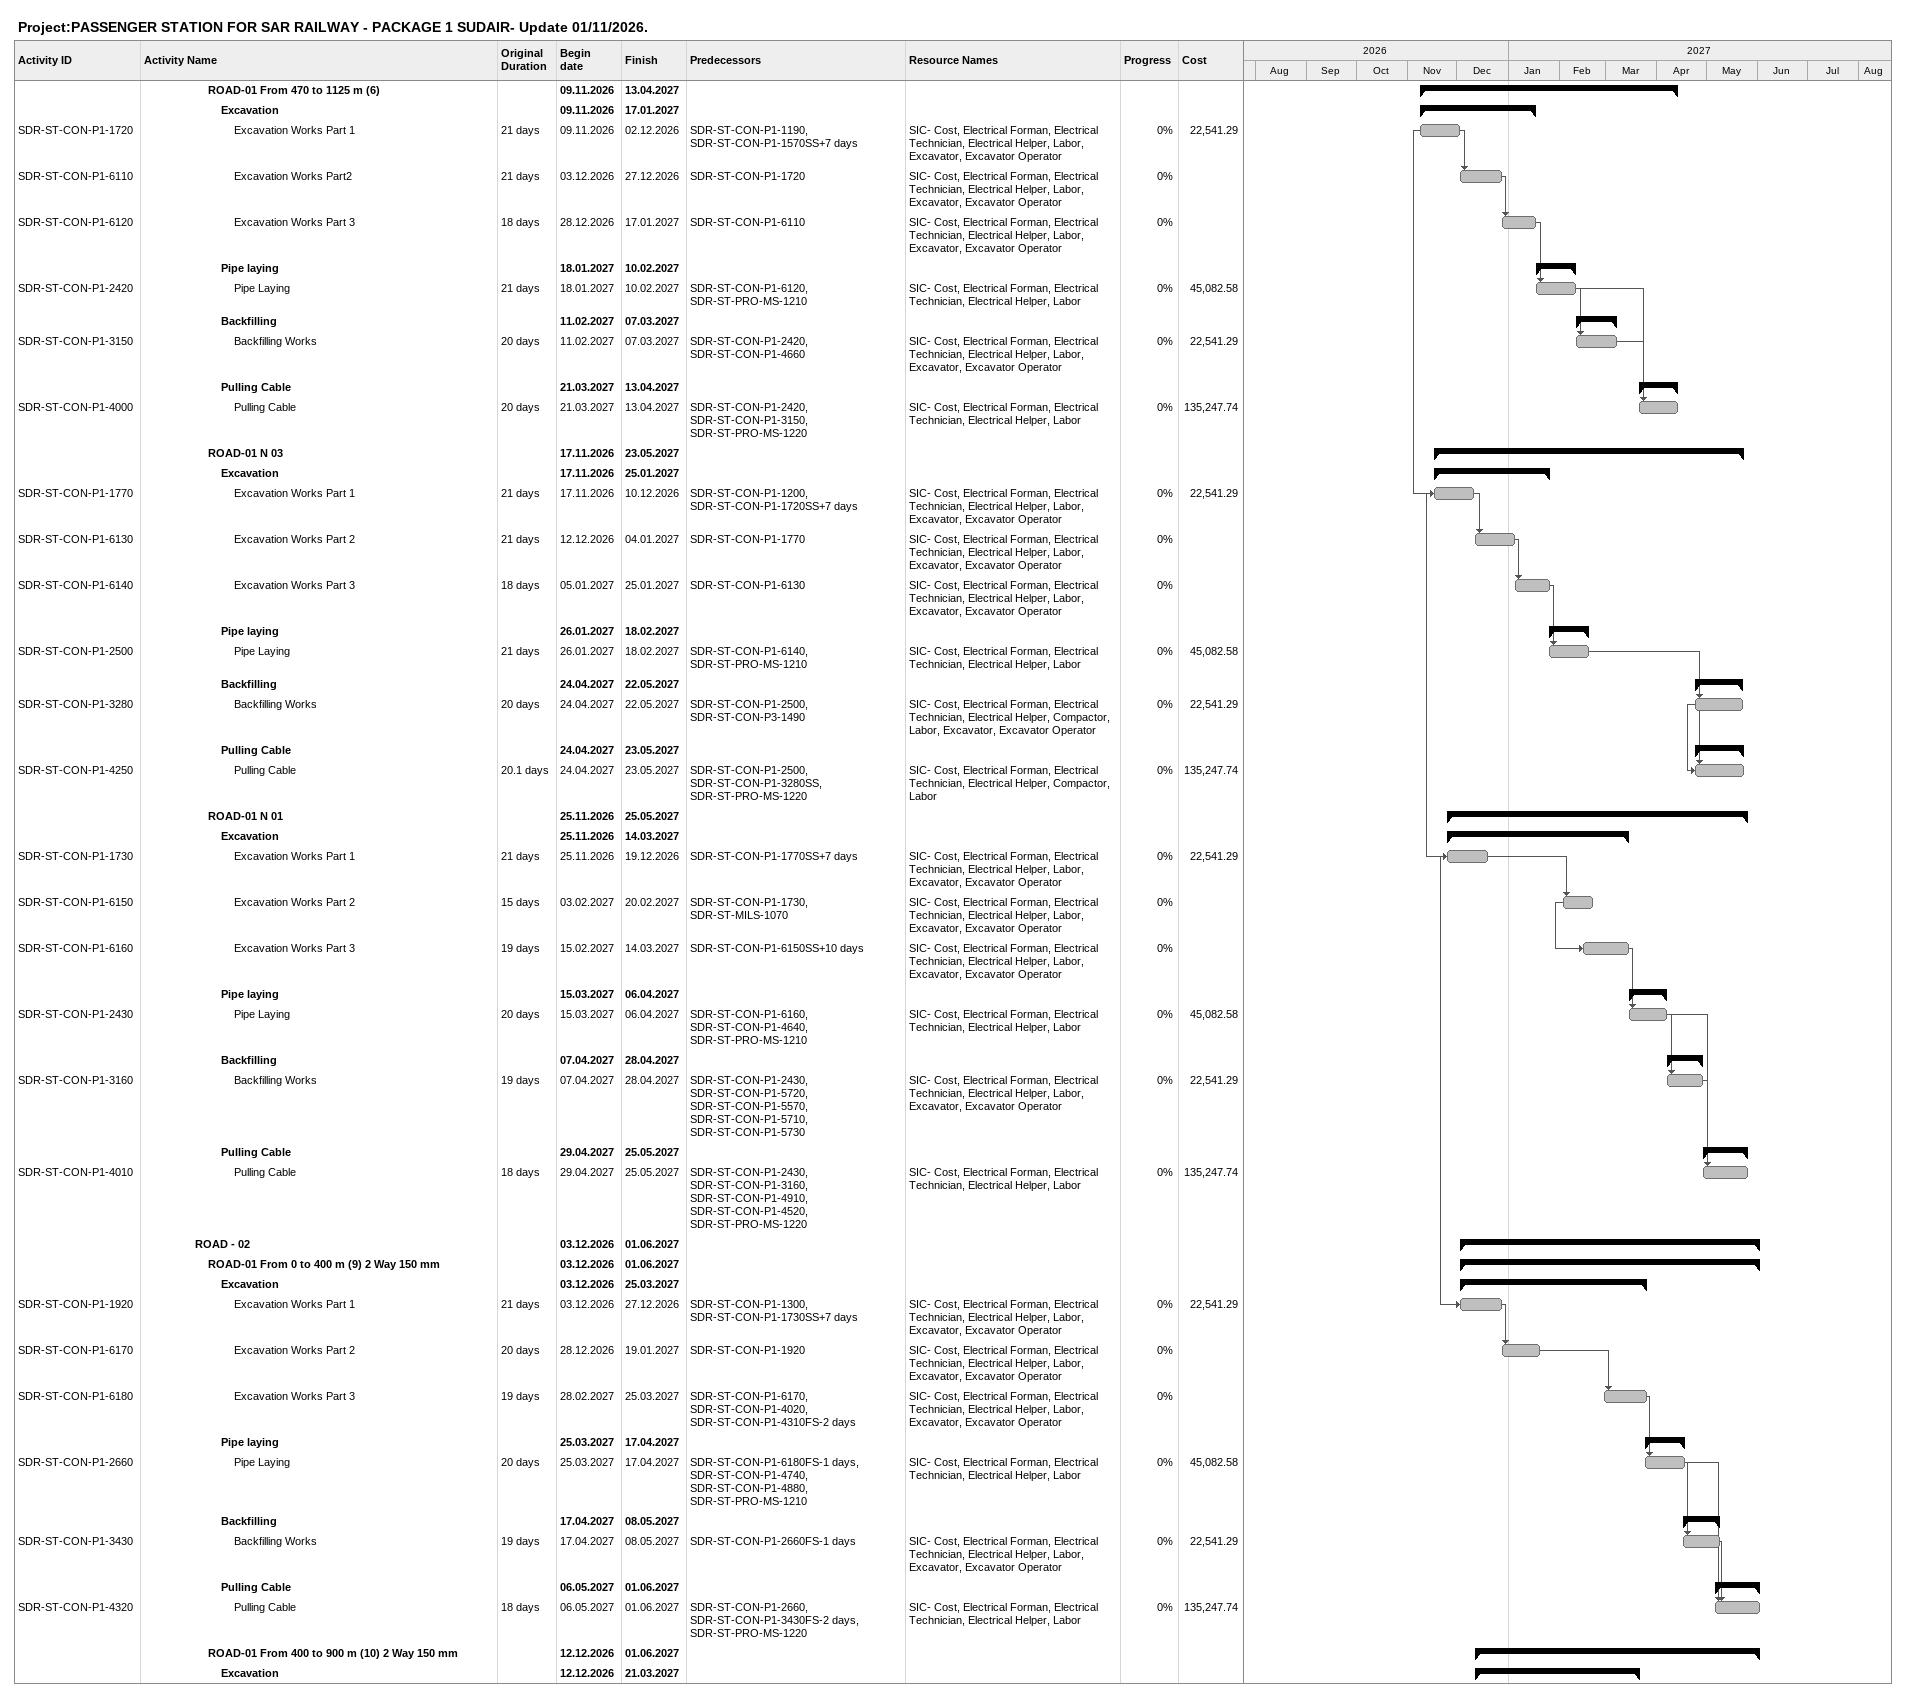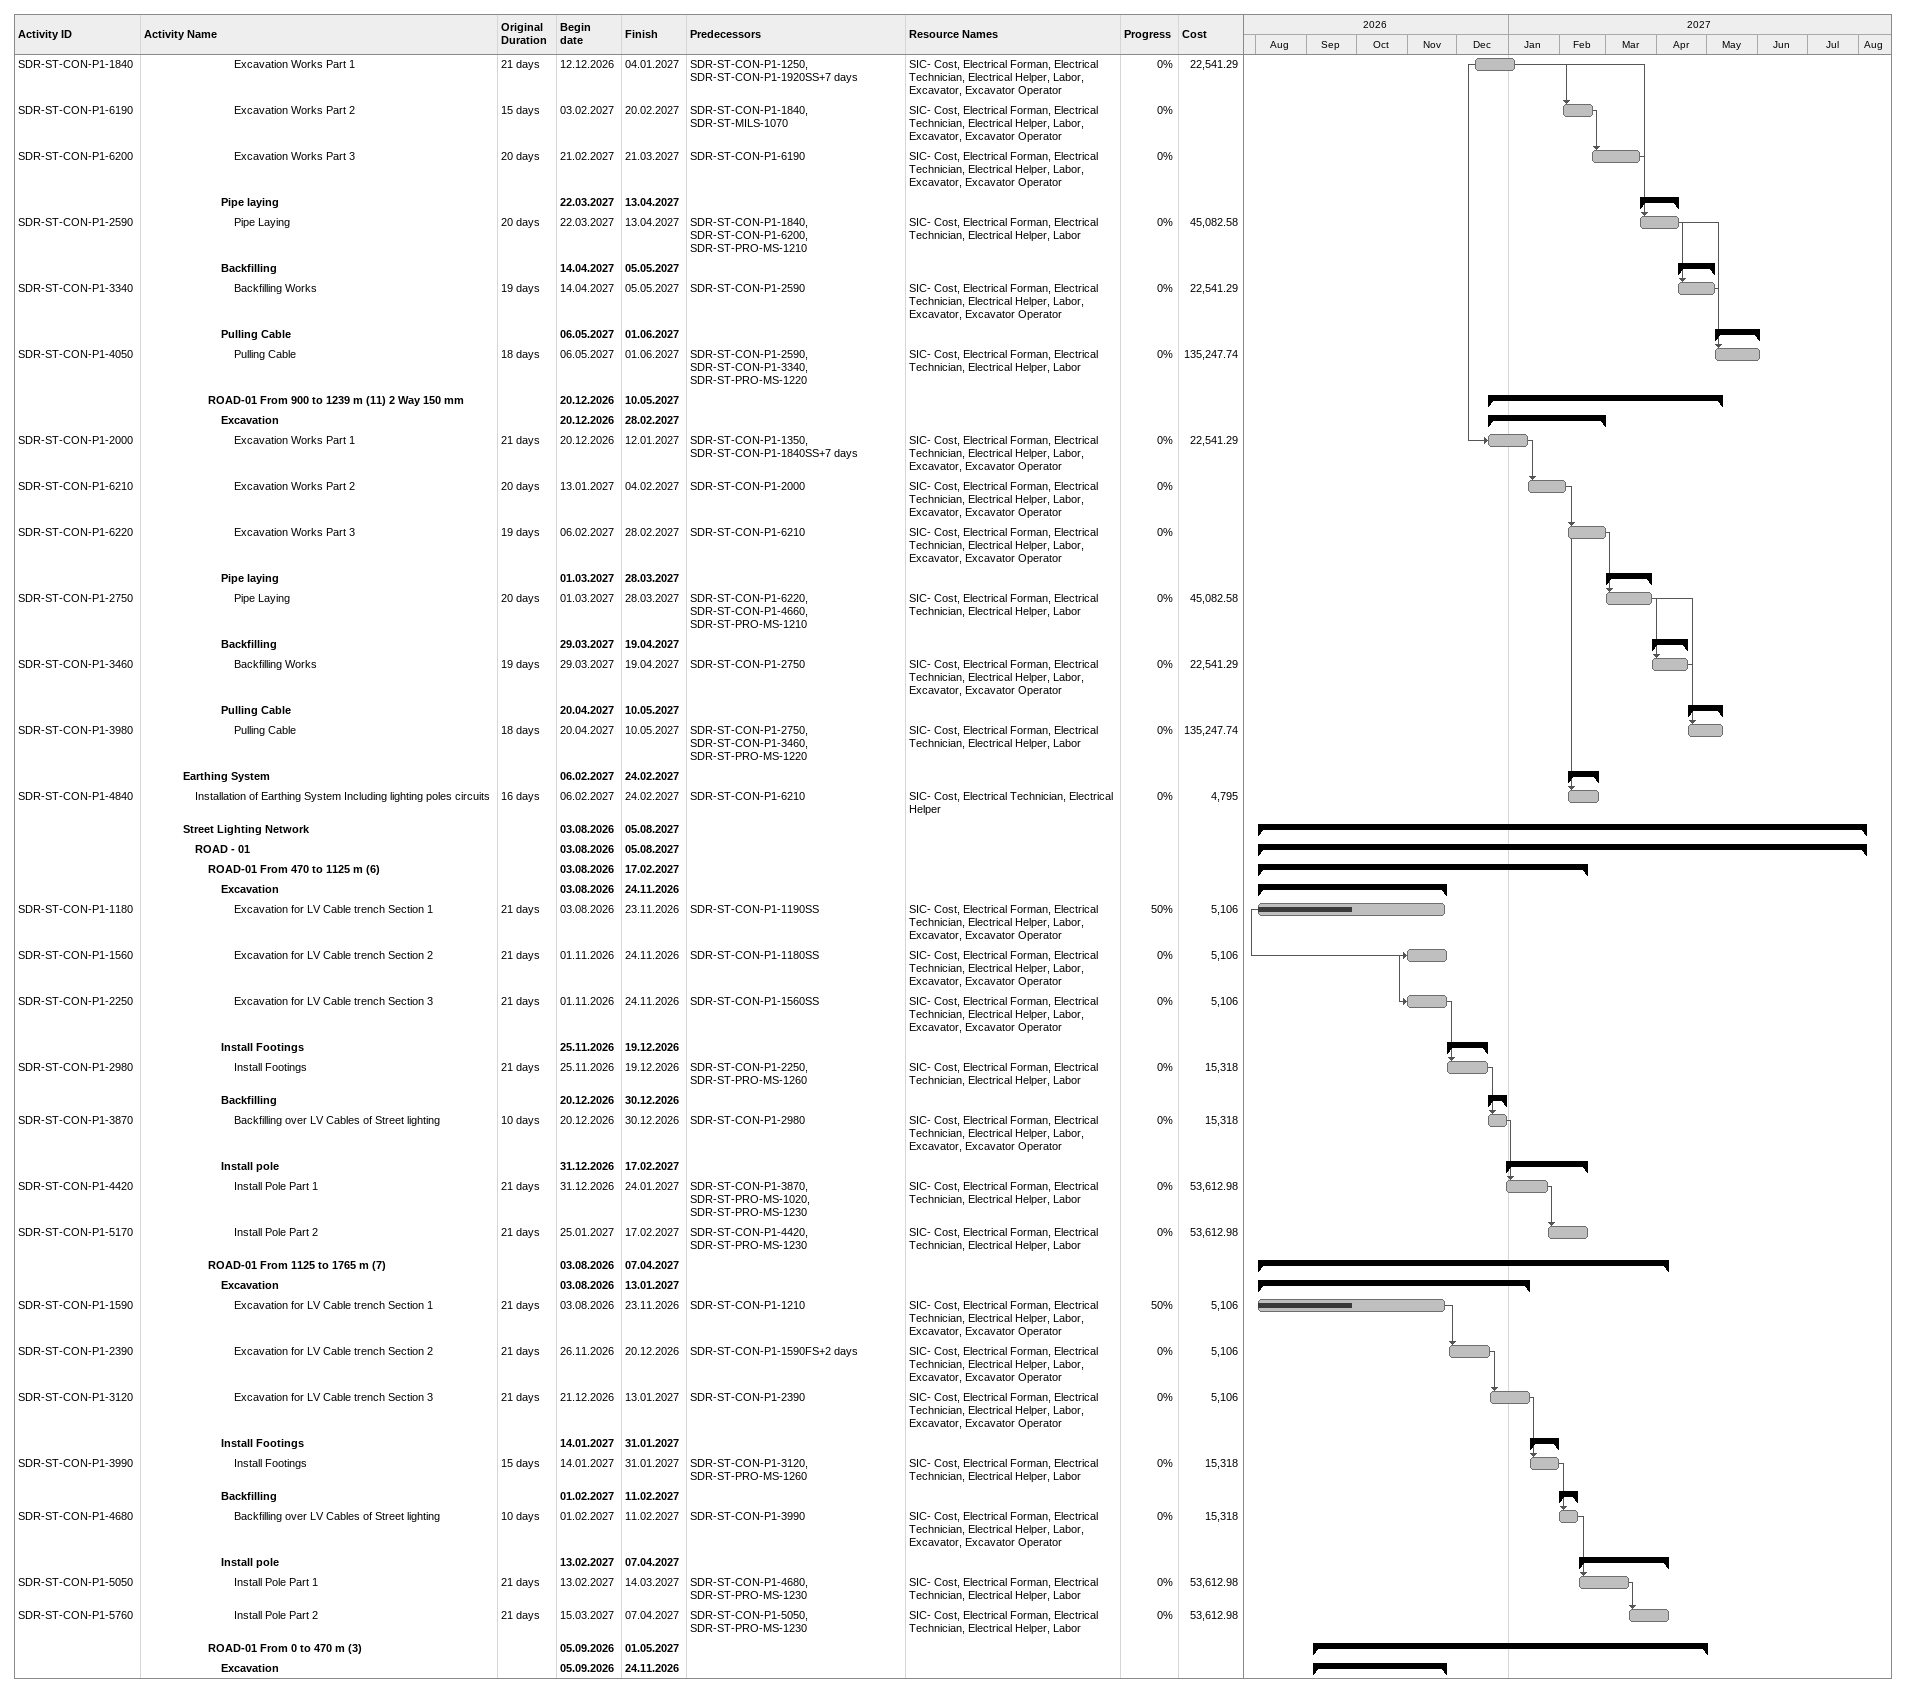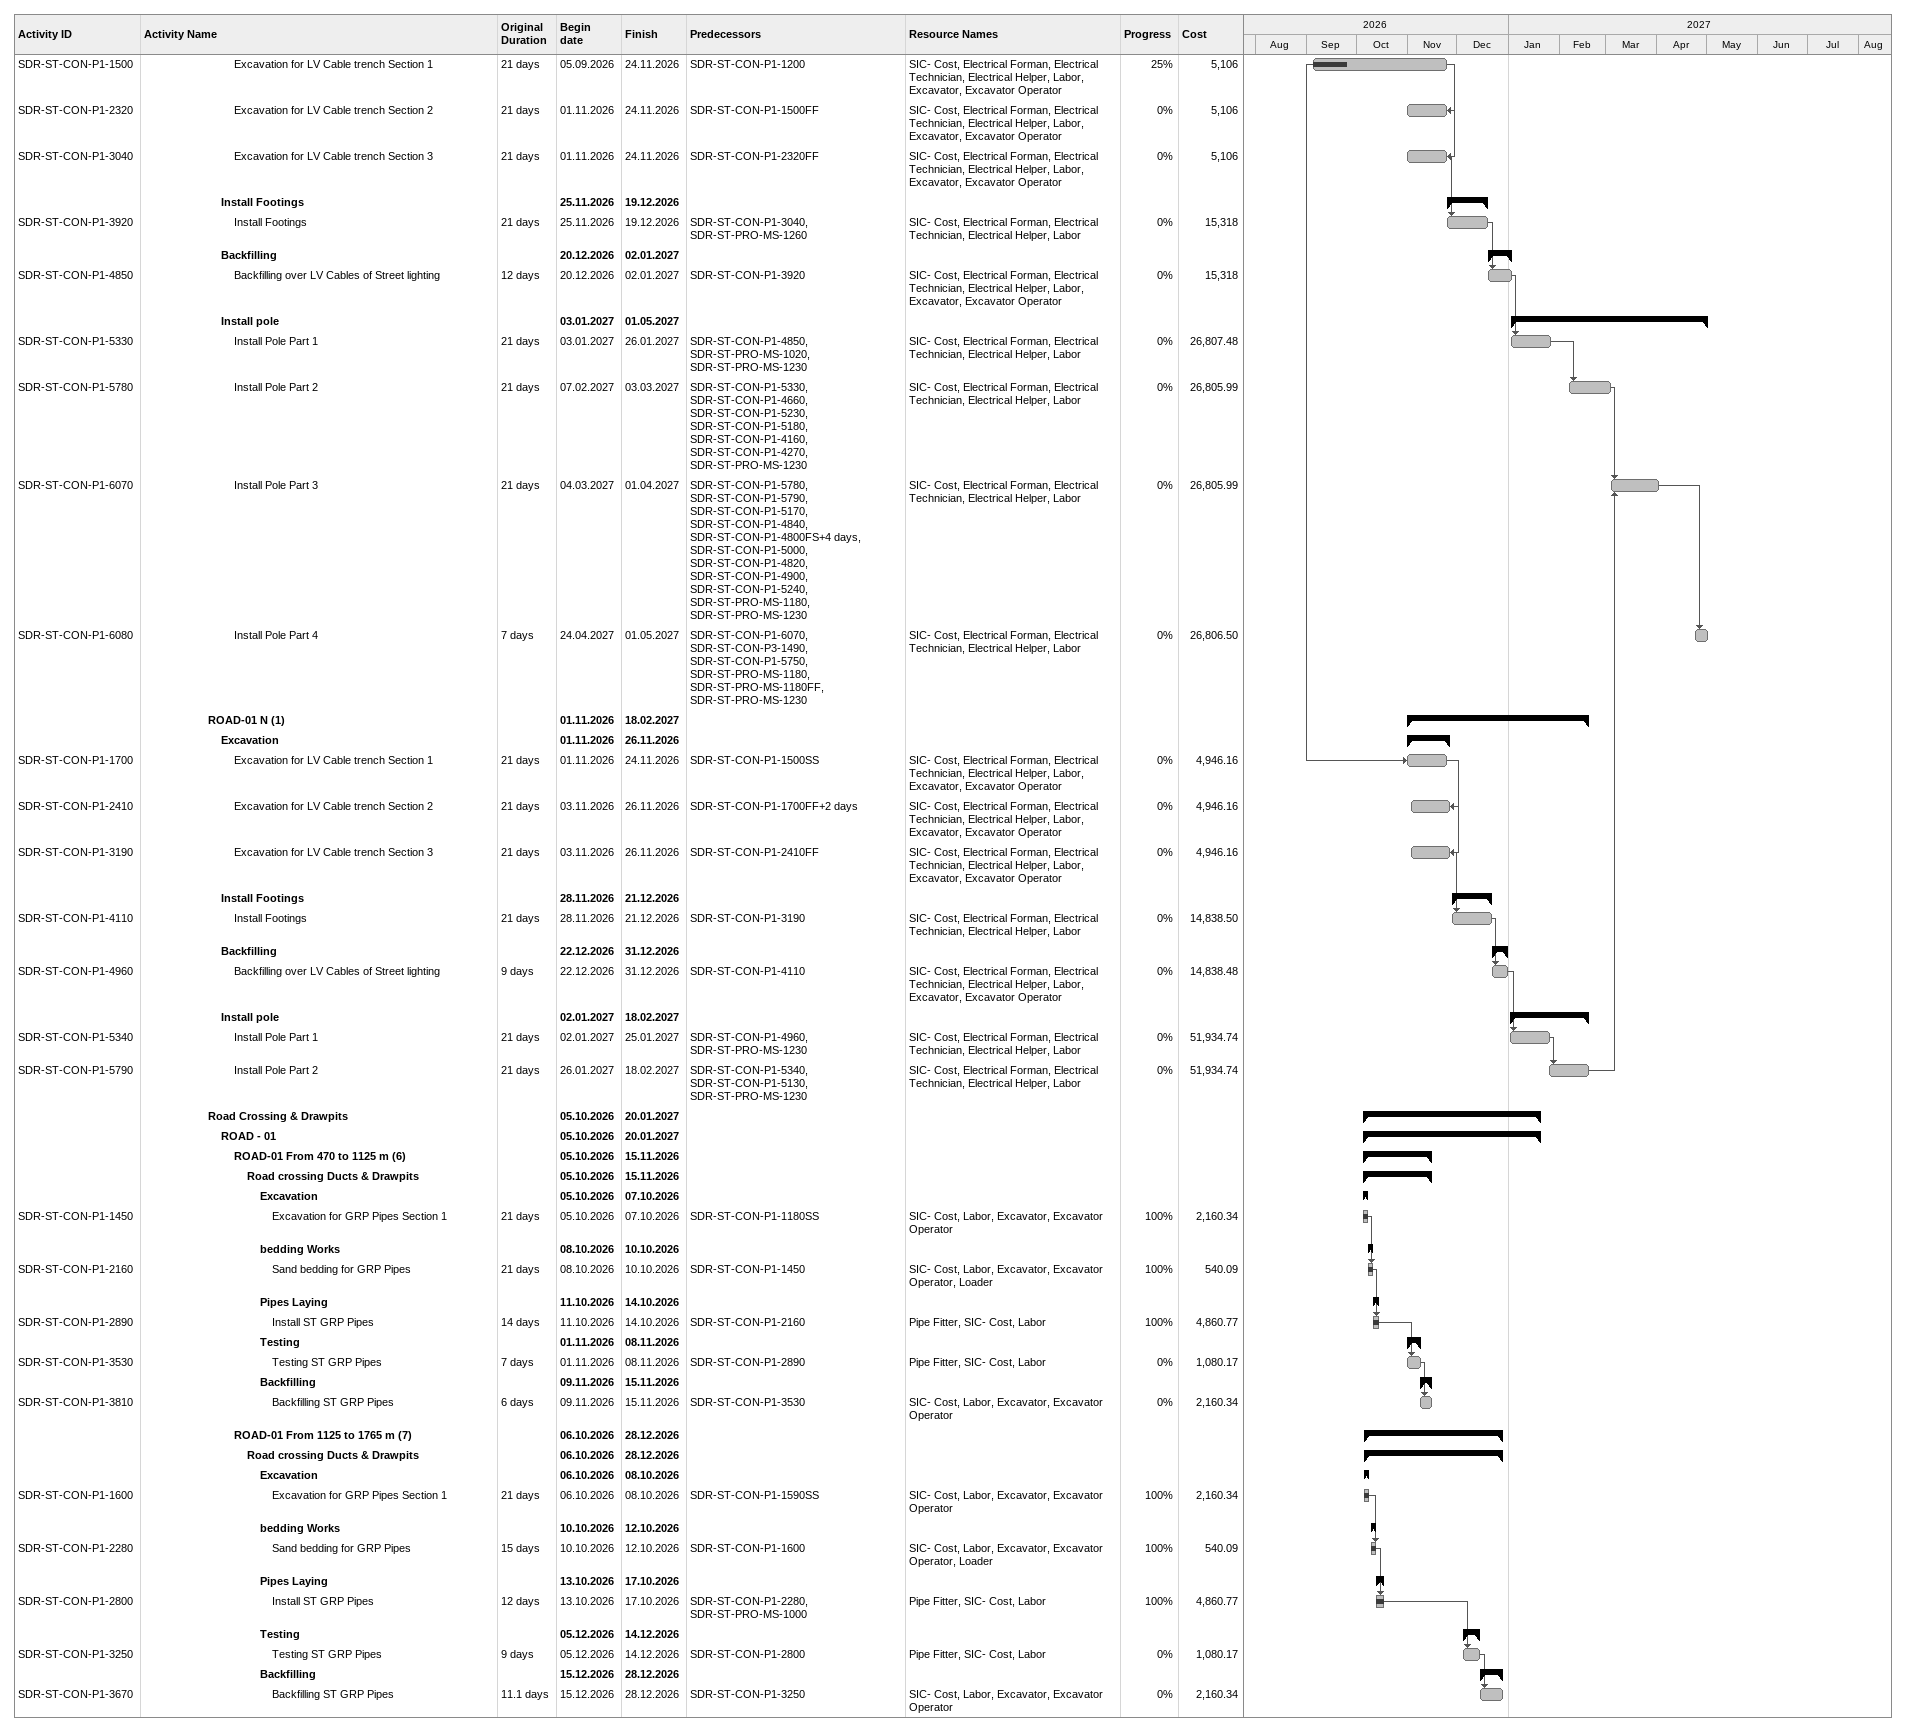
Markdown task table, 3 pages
Project:PASSENGER STATION FOR SAR RAILWAY - PACKAGE 1 SUDAIR- Update 01/11/2026.

| ID | Level | Task | Original duration | Start | Finish | Predecessors | Resources | % complete | Cost |
|---|---|---|---|---|---|---|---|---|---|
|  | 6 | **ROAD-01 From 470 to 1125 m (6)** |  | 2026-11-09 | 2027-04-13 |  |  |  |  |
|  | 7 | **Excavation** |  | 2026-11-09 | 2027-01-17 |  |  |  |  |
| SDR-ST-CON-P1-1720 | 8 | Excavation Works Part 1 | 21d | 2026-11-09 | 2026-12-02 | SDR-ST-CON-P1-1190, SDR-ST-CON-P1-1570SS+7d | SIC- Cost, Electrical Forman, Electrical Technician, Electrical Helper, Labor, Excavator, Excavator Operator | 0 | 22541.29 |
| SDR-ST-CON-P1-6110 | 8 | Excavation Works Part2 | 21d | 2026-12-03 | 2026-12-27 | SDR-ST-CON-P1-1720 | SIC- Cost, Electrical Forman, Electrical Technician, Electrical Helper, Labor, Excavator, Excavator Operator | 0 |  |
| SDR-ST-CON-P1-6120 | 8 | Excavation Works Part 3 | 18d | 2026-12-28 | 2027-01-17 | SDR-ST-CON-P1-6110 | SIC- Cost, Electrical Forman, Electrical Technician, Electrical Helper, Labor, Excavator, Excavator Operator | 0 |  |
|  | 7 | **Pipe laying** |  | 2027-01-18 | 2027-02-10 |  |  |  |  |
| SDR-ST-CON-P1-2420 | 8 | Pipe Laying | 21d | 2027-01-18 | 2027-02-10 | SDR-ST-CON-P1-6120, SDR-ST-PRO-MS-1210 | SIC- Cost, Electrical Forman, Electrical Technician, Electrical Helper, Labor | 0 | 45082.58 |
|  | 7 | **Backfilling** |  | 2027-02-11 | 2027-03-07 |  |  |  |  |
| SDR-ST-CON-P1-3150 | 8 | Backfilling Works | 20d | 2027-02-11 | 2027-03-07 | SDR-ST-CON-P1-2420, SDR-ST-CON-P1-4660 | SIC- Cost, Electrical Forman, Electrical Technician, Electrical Helper, Labor, Excavator, Excavator Operator | 0 | 22541.29 |
|  | 7 | **Pulling Cable** |  | 2027-03-21 | 2027-04-13 |  |  |  |  |
| SDR-ST-CON-P1-4000 | 8 | Pulling Cable | 20d | 2027-03-21 | 2027-04-13 | SDR-ST-CON-P1-2420, SDR-ST-CON-P1-3150, SDR-ST-PRO-MS-1220 | SIC- Cost, Electrical Forman, Electrical Technician, Electrical Helper, Labor | 0 | 135247.74 |
|  | 6 | **ROAD-01 N 03** |  | 2026-11-17 | 2027-05-23 |  |  |  |  |
|  | 7 | **Excavation** |  | 2026-11-17 | 2027-01-25 |  |  |  |  |
| SDR-ST-CON-P1-1770 | 8 | Excavation Works Part 1 | 21d | 2026-11-17 | 2026-12-10 | SDR-ST-CON-P1-1200, SDR-ST-CON-P1-1720SS+7d | SIC- Cost, Electrical Forman, Electrical Technician, Electrical Helper, Labor, Excavator, Excavator Operator | 0 | 22541.29 |
| SDR-ST-CON-P1-6130 | 8 | Excavation Works Part 2 | 21d | 2026-12-12 | 2027-01-04 | SDR-ST-CON-P1-1770 | SIC- Cost, Electrical Forman, Electrical Technician, Electrical Helper, Labor, Excavator, Excavator Operator | 0 |  |
| SDR-ST-CON-P1-6140 | 8 | Excavation Works Part 3 | 18d | 2027-01-05 | 2027-01-25 | SDR-ST-CON-P1-6130 | SIC- Cost, Electrical Forman, Electrical Technician, Electrical Helper, Labor, Excavator, Excavator Operator | 0 |  |
|  | 7 | **Pipe laying** |  | 2027-01-26 | 2027-02-18 |  |  |  |  |
| SDR-ST-CON-P1-2500 | 8 | Pipe Laying | 21d | 2027-01-26 | 2027-02-18 | SDR-ST-CON-P1-6140, SDR-ST-PRO-MS-1210 | SIC- Cost, Electrical Forman, Electrical Technician, Electrical Helper, Labor | 0 | 45082.58 |
|  | 7 | **Backfilling** |  | 2027-04-24 | 2027-05-22 |  |  |  |  |
| SDR-ST-CON-P1-3280 | 8 | Backfilling Works | 20d | 2027-04-24 | 2027-05-22 | SDR-ST-CON-P1-2500, SDR-ST-CON-P3-1490 | SIC- Cost, Electrical Forman, Electrical Technician, Electrical Helper, Compactor, Labor, Excavator, Excavator Operator | 0 | 22541.29 |
|  | 7 | **Pulling Cable** |  | 2027-04-24 | 2027-05-23 |  |  |  |  |
| SDR-ST-CON-P1-4250 | 8 | Pulling Cable | 20.1d | 2027-04-24 | 2027-05-23 | SDR-ST-CON-P1-2500, SDR-ST-CON-P1-3280SS, SDR-ST-PRO-MS-1220 | SIC- Cost, Electrical Forman, Electrical Technician, Electrical Helper, Compactor, Labor | 0 | 135247.74 |
|  | 6 | **ROAD-01 N 01** |  | 2026-11-25 | 2027-05-25 |  |  |  |  |
|  | 7 | **Excavation** |  | 2026-11-25 | 2027-03-14 |  |  |  |  |
| SDR-ST-CON-P1-1730 | 8 | Excavation Works Part 1 | 21d | 2026-11-25 | 2026-12-19 | SDR-ST-CON-P1-1770SS+7d | SIC- Cost, Electrical Forman, Electrical Technician, Electrical Helper, Labor, Excavator, Excavator Operator | 0 | 22541.29 |
| SDR-ST-CON-P1-6150 | 8 | Excavation Works Part 2 | 15d | 2027-02-03 | 2027-02-20 | SDR-ST-CON-P1-1730, SDR-ST-MILS-1070 | SIC- Cost, Electrical Forman, Electrical Technician, Electrical Helper, Labor, Excavator, Excavator Operator | 0 |  |
| SDR-ST-CON-P1-6160 | 8 | Excavation Works Part 3 | 19d | 2027-02-15 | 2027-03-14 | SDR-ST-CON-P1-6150SS+10d | SIC- Cost, Electrical Forman, Electrical Technician, Electrical Helper, Labor, Excavator, Excavator Operator | 0 |  |
|  | 7 | **Pipe laying** |  | 2027-03-15 | 2027-04-06 |  |  |  |  |
| SDR-ST-CON-P1-2430 | 8 | Pipe Laying | 20d | 2027-03-15 | 2027-04-06 | SDR-ST-CON-P1-6160, SDR-ST-CON-P1-4640, SDR-ST-PRO-MS-1210 | SIC- Cost, Electrical Forman, Electrical Technician, Electrical Helper, Labor | 0 | 45082.58 |
|  | 7 | **Backfilling** |  | 2027-04-07 | 2027-04-28 |  |  |  |  |
| SDR-ST-CON-P1-3160 | 8 | Backfilling Works | 19d | 2027-04-07 | 2027-04-28 | SDR-ST-CON-P1-2430, SDR-ST-CON-P1-5720, SDR-ST-CON-P1-5570, SDR-ST-CON-P1-5710, SDR-ST-CON-P1-5730 | SIC- Cost, Electrical Forman, Electrical Technician, Electrical Helper, Labor, Excavator, Excavator Operator | 0 | 22541.29 |
|  | 7 | **Pulling Cable** |  | 2027-04-29 | 2027-05-25 |  |  |  |  |
| SDR-ST-CON-P1-4010 | 8 | Pulling Cable | 18d | 2027-04-29 | 2027-05-25 | SDR-ST-CON-P1-2430, SDR-ST-CON-P1-3160, SDR-ST-CON-P1-4910, SDR-ST-CON-P1-4520, SDR-ST-PRO-MS-1220 | SIC- Cost, Electrical Forman, Electrical Technician, Electrical Helper, Labor | 0 | 135247.74 |
|  | 5 | **ROAD - 02** |  | 2026-12-03 | 2027-06-01 |  |  |  |  |
|  | 6 | **ROAD-01 From 0 to 400 m (9) 2 Way 150 mm** |  | 2026-12-03 | 2027-06-01 |  |  |  |  |
|  | 7 | **Excavation** |  | 2026-12-03 | 2027-03-25 |  |  |  |  |
| SDR-ST-CON-P1-1920 | 8 | Excavation Works Part 1 | 21d | 2026-12-03 | 2026-12-27 | SDR-ST-CON-P1-1300, SDR-ST-CON-P1-1730SS+7d | SIC- Cost, Electrical Forman, Electrical Technician, Electrical Helper, Labor, Excavator, Excavator Operator | 0 | 22541.29 |
| SDR-ST-CON-P1-6170 | 8 | Excavation Works Part 2 | 20d | 2026-12-28 | 2027-01-19 | SDR-ST-CON-P1-1920 | SIC- Cost, Electrical Forman, Electrical Technician, Electrical Helper, Labor, Excavator, Excavator Operator | 0 |  |
| SDR-ST-CON-P1-6180 | 8 | Excavation Works Part 3 | 19d | 2027-02-28 | 2027-03-25 | SDR-ST-CON-P1-6170, SDR-ST-CON-P1-4020, SDR-ST-CON-P1-4310FS-2d | SIC- Cost, Electrical Forman, Electrical Technician, Electrical Helper, Labor, Excavator, Excavator Operator | 0 |  |
|  | 7 | **Pipe laying** |  | 2027-03-25 | 2027-04-17 |  |  |  |  |
| SDR-ST-CON-P1-2660 | 8 | Pipe Laying | 20d | 2027-03-25 | 2027-04-17 | SDR-ST-CON-P1-6180FS-1d, SDR-ST-CON-P1-4740, SDR-ST-CON-P1-4880, SDR-ST-PRO-MS-1210 | SIC- Cost, Electrical Forman, Electrical Technician, Electrical Helper, Labor | 0 | 45082.58 |
|  | 7 | **Backfilling** |  | 2027-04-17 | 2027-05-08 |  |  |  |  |
| SDR-ST-CON-P1-3430 | 8 | Backfilling Works | 19d | 2027-04-17 | 2027-05-08 | SDR-ST-CON-P1-2660FS-1d | SIC- Cost, Electrical Forman, Electrical Technician, Electrical Helper, Labor, Excavator, Excavator Operator | 0 | 22541.29 |
|  | 7 | **Pulling Cable** |  | 2027-05-06 | 2027-06-01 |  |  |  |  |
| SDR-ST-CON-P1-4320 | 8 | Pulling Cable | 18d | 2027-05-06 | 2027-06-01 | SDR-ST-CON-P1-2660, SDR-ST-CON-P1-3430FS-2d, SDR-ST-PRO-MS-1220 | SIC- Cost, Electrical Forman, Electrical Technician, Electrical Helper, Labor | 0 | 135247.74 |
|  | 6 | **ROAD-01 From 400 to 900 m (10) 2 Way 150 mm** |  | 2026-12-12 | 2027-06-01 |  |  |  |  |
|  | 7 | **Excavation** |  | 2026-12-12 | 2027-03-21 |  |  |  |  |
| SDR-ST-CON-P1-1840 | 8 | Excavation Works Part 1 | 21d | 2026-12-12 | 2027-01-04 | SDR-ST-CON-P1-1250, SDR-ST-CON-P1-1920SS+7d | SIC- Cost, Electrical Forman, Electrical Technician, Electrical Helper, Labor, Excavator, Excavator Operator | 0 | 22541.29 |
| SDR-ST-CON-P1-6190 | 8 | Excavation Works Part 2 | 15d | 2027-02-03 | 2027-02-20 | SDR-ST-CON-P1-1840, SDR-ST-MILS-1070 | SIC- Cost, Electrical Forman, Electrical Technician, Electrical Helper, Labor, Excavator, Excavator Operator | 0 |  |
| SDR-ST-CON-P1-6200 | 8 | Excavation Works Part 3 | 20d | 2027-02-21 | 2027-03-21 | SDR-ST-CON-P1-6190 | SIC- Cost, Electrical Forman, Electrical Technician, Electrical Helper, Labor, Excavator, Excavator Operator | 0 |  |
|  | 7 | **Pipe laying** |  | 2027-03-22 | 2027-04-13 |  |  |  |  |
| SDR-ST-CON-P1-2590 | 8 | Pipe Laying | 20d | 2027-03-22 | 2027-04-13 | SDR-ST-CON-P1-1840, SDR-ST-CON-P1-6200, SDR-ST-PRO-MS-1210 | SIC- Cost, Electrical Forman, Electrical Technician, Electrical Helper, Labor | 0 | 45082.58 |
|  | 7 | **Backfilling** |  | 2027-04-14 | 2027-05-05 |  |  |  |  |
| SDR-ST-CON-P1-3340 | 8 | Backfilling Works | 19d | 2027-04-14 | 2027-05-05 | SDR-ST-CON-P1-2590 | SIC- Cost, Electrical Forman, Electrical Technician, Electrical Helper, Labor, Excavator, Excavator Operator | 0 | 22541.29 |
|  | 7 | **Pulling Cable** |  | 2027-05-06 | 2027-06-01 |  |  |  |  |
| SDR-ST-CON-P1-4050 | 8 | Pulling Cable | 18d | 2027-05-06 | 2027-06-01 | SDR-ST-CON-P1-2590, SDR-ST-CON-P1-3340, SDR-ST-PRO-MS-1220 | SIC- Cost, Electrical Forman, Electrical Technician, Electrical Helper, Labor | 0 | 135247.74 |
|  | 6 | **ROAD-01 From 900 to 1239 m (11) 2 Way 150 mm** |  | 2026-12-20 | 2027-05-10 |  |  |  |  |
|  | 7 | **Excavation** |  | 2026-12-20 | 2027-02-28 |  |  |  |  |
| SDR-ST-CON-P1-2000 | 8 | Excavation Works Part 1 | 21d | 2026-12-20 | 2027-01-12 | SDR-ST-CON-P1-1350, SDR-ST-CON-P1-1840SS+7d | SIC- Cost, Electrical Forman, Electrical Technician, Electrical Helper, Labor, Excavator, Excavator Operator | 0 | 22541.29 |
| SDR-ST-CON-P1-6210 | 8 | Excavation Works Part 2 | 20d | 2027-01-13 | 2027-02-04 | SDR-ST-CON-P1-2000 | SIC- Cost, Electrical Forman, Electrical Technician, Electrical Helper, Labor, Excavator, Excavator Operator | 0 |  |
| SDR-ST-CON-P1-6220 | 8 | Excavation Works Part 3 | 19d | 2027-02-06 | 2027-02-28 | SDR-ST-CON-P1-6210 | SIC- Cost, Electrical Forman, Electrical Technician, Electrical Helper, Labor, Excavator, Excavator Operator | 0 |  |
|  | 7 | **Pipe laying** |  | 2027-03-01 | 2027-03-28 |  |  |  |  |
| SDR-ST-CON-P1-2750 | 8 | Pipe Laying | 20d | 2027-03-01 | 2027-03-28 | SDR-ST-CON-P1-6220, SDR-ST-CON-P1-4660, SDR-ST-PRO-MS-1210 | SIC- Cost, Electrical Forman, Electrical Technician, Electrical Helper, Labor | 0 | 45082.58 |
|  | 7 | **Backfilling** |  | 2027-03-29 | 2027-04-19 |  |  |  |  |
| SDR-ST-CON-P1-3460 | 8 | Backfilling Works | 19d | 2027-03-29 | 2027-04-19 | SDR-ST-CON-P1-2750 | SIC- Cost, Electrical Forman, Electrical Technician, Electrical Helper, Labor, Excavator, Excavator Operator | 0 | 22541.29 |
|  | 7 | **Pulling Cable** |  | 2027-04-20 | 2027-05-10 |  |  |  |  |
| SDR-ST-CON-P1-3980 | 8 | Pulling Cable | 18d | 2027-04-20 | 2027-05-10 | SDR-ST-CON-P1-2750, SDR-ST-CON-P1-3460, SDR-ST-PRO-MS-1220 | SIC- Cost, Electrical Forman, Electrical Technician, Electrical Helper, Labor | 0 | 135247.74 |
|  | 4 | **Earthing System** |  | 2027-02-06 | 2027-02-24 |  |  |  |  |
| SDR-ST-CON-P1-4840 | 5 | Installation of Earthing System Including lighting poles circuits | 16d | 2027-02-06 | 2027-02-24 | SDR-ST-CON-P1-6210 | SIC- Cost, Electrical Technician, Electrical Helper | 0 | 4795 |
|  | 4 | **Street Lighting Network** |  | 2026-08-03 | 2027-08-05 |  |  |  |  |
|  | 5 | **ROAD - 01** |  | 2026-08-03 | 2027-08-05 |  |  |  |  |
|  | 6 | **ROAD-01 From 470 to 1125 m (6)** |  | 2026-08-03 | 2027-02-17 |  |  |  |  |
|  | 7 | **Excavation** |  | 2026-08-03 | 2026-11-24 |  |  |  |  |
| SDR-ST-CON-P1-1180 | 8 | Excavation for LV Cable trench Section 1 | 21d | 2026-08-03 | 2026-11-23 | SDR-ST-CON-P1-1190SS | SIC- Cost, Electrical Forman, Electrical Technician, Electrical Helper, Labor, Excavator, Excavator Operator | 50 | 5106 |
| SDR-ST-CON-P1-1560 | 8 | Excavation for LV Cable trench Section 2 | 21d | 2026-11-01 | 2026-11-24 | SDR-ST-CON-P1-1180SS | SIC- Cost, Electrical Forman, Electrical Technician, Electrical Helper, Labor, Excavator, Excavator Operator | 0 | 5106 |
| SDR-ST-CON-P1-2250 | 8 | Excavation for LV Cable trench Section 3 | 21d | 2026-11-01 | 2026-11-24 | SDR-ST-CON-P1-1560SS | SIC- Cost, Electrical Forman, Electrical Technician, Electrical Helper, Labor, Excavator, Excavator Operator | 0 | 5106 |
|  | 7 | **Install Footings** |  | 2026-11-25 | 2026-12-19 |  |  |  |  |
| SDR-ST-CON-P1-2980 | 8 | Install Footings | 21d | 2026-11-25 | 2026-12-19 | SDR-ST-CON-P1-2250, SDR-ST-PRO-MS-1260 | SIC- Cost, Electrical Forman, Electrical Technician, Electrical Helper, Labor | 0 | 15318 |
|  | 7 | **Backfilling** |  | 2026-12-20 | 2026-12-30 |  |  |  |  |
| SDR-ST-CON-P1-3870 | 8 | Backfilling over LV Cables of Street lighting | 10d | 2026-12-20 | 2026-12-30 | SDR-ST-CON-P1-2980 | SIC- Cost, Electrical Forman, Electrical Technician, Electrical Helper, Labor, Excavator, Excavator Operator | 0 | 15318 |
|  | 7 | **Install pole** |  | 2026-12-31 | 2027-02-17 |  |  |  |  |
| SDR-ST-CON-P1-4420 | 8 | Install Pole Part 1 | 21d | 2026-12-31 | 2027-01-24 | SDR-ST-CON-P1-3870, SDR-ST-PRO-MS-1020, SDR-ST-PRO-MS-1230 | SIC- Cost, Electrical Forman, Electrical Technician, Electrical Helper, Labor | 0 | 53612.98 |
| SDR-ST-CON-P1-5170 | 8 | Install Pole Part 2 | 21d | 2027-01-25 | 2027-02-17 | SDR-ST-CON-P1-4420, SDR-ST-PRO-MS-1230 | SIC- Cost, Electrical Forman, Electrical Technician, Electrical Helper, Labor | 0 | 53612.98 |
|  | 6 | **ROAD-01 From 1125 to 1765 m (7)** |  | 2026-08-03 | 2027-04-07 |  |  |  |  |
|  | 7 | **Excavation** |  | 2026-08-03 | 2027-01-13 |  |  |  |  |
| SDR-ST-CON-P1-1590 | 8 | Excavation for LV Cable trench Section 1 | 21d | 2026-08-03 | 2026-11-23 | SDR-ST-CON-P1-1210 | SIC- Cost, Electrical Forman, Electrical Technician, Electrical Helper, Labor, Excavator, Excavator Operator | 50 | 5106 |
| SDR-ST-CON-P1-2390 | 8 | Excavation for LV Cable trench Section 2 | 21d | 2026-11-26 | 2026-12-20 | SDR-ST-CON-P1-1590FS+2d | SIC- Cost, Electrical Forman, Electrical Technician, Electrical Helper, Labor, Excavator, Excavator Operator | 0 | 5106 |
| SDR-ST-CON-P1-3120 | 8 | Excavation for LV Cable trench Section 3 | 21d | 2026-12-21 | 2027-01-13 | SDR-ST-CON-P1-2390 | SIC- Cost, Electrical Forman, Electrical Technician, Electrical Helper, Labor, Excavator, Excavator Operator | 0 | 5106 |
|  | 7 | **Install Footings** |  | 2027-01-14 | 2027-01-31 |  |  |  |  |
| SDR-ST-CON-P1-3990 | 8 | Install Footings | 15d | 2027-01-14 | 2027-01-31 | SDR-ST-CON-P1-3120, SDR-ST-PRO-MS-1260 | SIC- Cost, Electrical Forman, Electrical Technician, Electrical Helper, Labor | 0 | 15318 |
|  | 7 | **Backfilling** |  | 2027-02-01 | 2027-02-11 |  |  |  |  |
| SDR-ST-CON-P1-4680 | 8 | Backfilling over LV Cables of Street lighting | 10d | 2027-02-01 | 2027-02-11 | SDR-ST-CON-P1-3990 | SIC- Cost, Electrical Forman, Electrical Technician, Electrical Helper, Labor, Excavator, Excavator Operator | 0 | 15318 |
|  | 7 | **Install pole** |  | 2027-02-13 | 2027-04-07 |  |  |  |  |
| SDR-ST-CON-P1-5050 | 8 | Install Pole Part 1 | 21d | 2027-02-13 | 2027-03-14 | SDR-ST-CON-P1-4680, SDR-ST-PRO-MS-1230 | SIC- Cost, Electrical Forman, Electrical Technician, Electrical Helper, Labor | 0 | 53612.98 |
| SDR-ST-CON-P1-5760 | 8 | Install Pole Part 2 | 21d | 2027-03-15 | 2027-04-07 | SDR-ST-CON-P1-5050, SDR-ST-PRO-MS-1230 | SIC- Cost, Electrical Forman, Electrical Technician, Electrical Helper, Labor | 0 | 53612.98 |
|  | 6 | **ROAD-01 From 0 to 470 m (3)** |  | 2026-09-05 | 2027-05-01 |  |  |  |  |
|  | 7 | **Excavation** |  | 2026-09-05 | 2026-11-24 |  |  |  |  |
| SDR-ST-CON-P1-1500 | 8 | Excavation for LV Cable trench Section 1 | 21d | 2026-09-05 | 2026-11-24 | SDR-ST-CON-P1-1200 | SIC- Cost, Electrical Forman, Electrical Technician, Electrical Helper, Labor, Excavator, Excavator Operator | 25 | 5106 |
| SDR-ST-CON-P1-2320 | 8 | Excavation for LV Cable trench Section 2 | 21d | 2026-11-01 | 2026-11-24 | SDR-ST-CON-P1-1500FF | SIC- Cost, Electrical Forman, Electrical Technician, Electrical Helper, Labor, Excavator, Excavator Operator | 0 | 5106 |
| SDR-ST-CON-P1-3040 | 8 | Excavation for LV Cable trench Section 3 | 21d | 2026-11-01 | 2026-11-24 | SDR-ST-CON-P1-2320FF | SIC- Cost, Electrical Forman, Electrical Technician, Electrical Helper, Labor, Excavator, Excavator Operator | 0 | 5106 |
|  | 7 | **Install Footings** |  | 2026-11-25 | 2026-12-19 |  |  |  |  |
| SDR-ST-CON-P1-3920 | 8 | Install Footings | 21d | 2026-11-25 | 2026-12-19 | SDR-ST-CON-P1-3040, SDR-ST-PRO-MS-1260 | SIC- Cost, Electrical Forman, Electrical Technician, Electrical Helper, Labor | 0 | 15318 |
|  | 7 | **Backfilling** |  | 2026-12-20 | 2027-01-02 |  |  |  |  |
| SDR-ST-CON-P1-4850 | 8 | Backfilling over LV Cables of Street lighting | 12d | 2026-12-20 | 2027-01-02 | SDR-ST-CON-P1-3920 | SIC- Cost, Electrical Forman, Electrical Technician, Electrical Helper, Labor, Excavator, Excavator Operator | 0 | 15318 |
|  | 7 | **Install pole** |  | 2027-01-03 | 2027-05-01 |  |  |  |  |
| SDR-ST-CON-P1-5330 | 8 | Install Pole Part 1 | 21d | 2027-01-03 | 2027-01-26 | SDR-ST-CON-P1-4850, SDR-ST-PRO-MS-1020, SDR-ST-PRO-MS-1230 | SIC- Cost, Electrical Forman, Electrical Technician, Electrical Helper, Labor | 0 | 26807.48 |
| SDR-ST-CON-P1-5780 | 8 | Install Pole Part 2 | 21d | 2027-02-07 | 2027-03-03 | SDR-ST-CON-P1-5330, SDR-ST-CON-P1-4660, SDR-ST-CON-P1-5230, SDR-ST-CON-P1-5180, SDR-ST-CON-P1-4160, SDR-ST-CON-P1-4270, SDR-ST-PRO-MS-1230 | SIC- Cost, Electrical Forman, Electrical Technician, Electrical Helper, Labor | 0 | 26805.99 |
| SDR-ST-CON-P1-6070 | 8 | Install Pole Part 3 | 21d | 2027-03-04 | 2027-04-01 | SDR-ST-CON-P1-5780, SDR-ST-CON-P1-5790, SDR-ST-CON-P1-5170, SDR-ST-CON-P1-4840, SDR-ST-CON-P1-4800FS+4d, SDR-ST-CON-P1-5000, SDR-ST-CON-P1-4820, SDR-ST-CON-P1-4900, SDR-ST-CON-P1-5240, SDR-ST-PRO-MS-1180, SDR-ST-PRO-MS-1230 | SIC- Cost, Electrical Forman, Electrical Technician, Electrical Helper, Labor | 0 | 26805.99 |
| SDR-ST-CON-P1-6080 | 8 | Install Pole Part 4 | 7d | 2027-04-24 | 2027-05-01 | SDR-ST-CON-P1-6070, SDR-ST-CON-P3-1490, SDR-ST-CON-P1-5750, SDR-ST-PRO-MS-1180, SDR-ST-PRO-MS-1180FF, SDR-ST-PRO-MS-1230 | SIC- Cost, Electrical Forman, Electrical Technician, Electrical Helper, Labor | 0 | 26806.50 |
|  | 6 | **ROAD-01 N (1)** |  | 2026-11-01 | 2027-02-18 |  |  |  |  |
|  | 7 | **Excavation** |  | 2026-11-01 | 2026-11-26 |  |  |  |  |
| SDR-ST-CON-P1-1700 | 8 | Excavation for LV Cable trench Section 1 | 21d | 2026-11-01 | 2026-11-24 | SDR-ST-CON-P1-1500SS | SIC- Cost, Electrical Forman, Electrical Technician, Electrical Helper, Labor, Excavator, Excavator Operator | 0 | 4946.16 |
| SDR-ST-CON-P1-2410 | 8 | Excavation for LV Cable trench Section 2 | 21d | 2026-11-03 | 2026-11-26 | SDR-ST-CON-P1-1700FF+2d | SIC- Cost, Electrical Forman, Electrical Technician, Electrical Helper, Labor, Excavator, Excavator Operator | 0 | 4946.16 |
| SDR-ST-CON-P1-3190 | 8 | Excavation for LV Cable trench Section 3 | 21d | 2026-11-03 | 2026-11-26 | SDR-ST-CON-P1-2410FF | SIC- Cost, Electrical Forman, Electrical Technician, Electrical Helper, Labor, Excavator, Excavator Operator | 0 | 4946.16 |
|  | 7 | **Install Footings** |  | 2026-11-28 | 2026-12-21 |  |  |  |  |
| SDR-ST-CON-P1-4110 | 8 | Install Footings | 21d | 2026-11-28 | 2026-12-21 | SDR-ST-CON-P1-3190 | SIC- Cost, Electrical Forman, Electrical Technician, Electrical Helper, Labor | 0 | 14838.50 |
|  | 7 | **Backfilling** |  | 2026-12-22 | 2026-12-31 |  |  |  |  |
| SDR-ST-CON-P1-4960 | 8 | Backfilling over LV Cables of Street lighting | 9d | 2026-12-22 | 2026-12-31 | SDR-ST-CON-P1-4110 | SIC- Cost, Electrical Forman, Electrical Technician, Electrical Helper, Labor, Excavator, Excavator Operator | 0 | 14838.48 |
|  | 7 | **Install pole** |  | 2027-01-02 | 2027-02-18 |  |  |  |  |
| SDR-ST-CON-P1-5340 | 8 | Install Pole Part 1 | 21d | 2027-01-02 | 2027-01-25 | SDR-ST-CON-P1-4960, SDR-ST-PRO-MS-1230 | SIC- Cost, Electrical Forman, Electrical Technician, Electrical Helper, Labor | 0 | 51934.74 |
| SDR-ST-CON-P1-5790 | 8 | Install Pole Part 2 | 21d | 2027-01-26 | 2027-02-18 | SDR-ST-CON-P1-5340, SDR-ST-CON-P1-5130, SDR-ST-PRO-MS-1230 | SIC- Cost, Electrical Forman, Electrical Technician, Electrical Helper, Labor | 0 | 51934.74 |
|  | 6 | **Road Crossing & Drawpits** |  | 2026-10-05 | 2027-01-20 |  |  |  |  |
|  | 7 | **ROAD - 01** |  | 2026-10-05 | 2027-01-20 |  |  |  |  |
|  | 8 | **ROAD-01 From 470 to 1125 m (6)** |  | 2026-10-05 | 2026-11-15 |  |  |  |  |
|  | 9 | **Road crossing Ducts & Drawpits** |  | 2026-10-05 | 2026-11-15 |  |  |  |  |
|  | 10 | **Excavation** |  | 2026-10-05 | 2026-10-07 |  |  |  |  |
| SDR-ST-CON-P1-1450 | 11 | Excavation for GRP Pipes Section 1 | 21d | 2026-10-05 | 2026-10-07 | SDR-ST-CON-P1-1180SS | SIC- Cost, Labor, Excavator, Excavator Operator | 100 | 2160.34 |
|  | 10 | **bedding Works** |  | 2026-10-08 | 2026-10-10 |  |  |  |  |
| SDR-ST-CON-P1-2160 | 11 | Sand bedding for GRP Pipes | 21d | 2026-10-08 | 2026-10-10 | SDR-ST-CON-P1-1450 | SIC- Cost, Labor, Excavator, Excavator Operator, Loader | 100 | 540.09 |
|  | 10 | **Pipes Laying** |  | 2026-10-11 | 2026-10-14 |  |  |  |  |
| SDR-ST-CON-P1-2890 | 11 | Install ST GRP Pipes | 14d | 2026-10-11 | 2026-10-14 | SDR-ST-CON-P1-2160 | Pipe Fitter, SIC- Cost, Labor | 100 | 4860.77 |
|  | 10 | **Testing** |  | 2026-11-01 | 2026-11-08 |  |  |  |  |
| SDR-ST-CON-P1-3530 | 11 | Testing ST GRP Pipes | 7d | 2026-11-01 | 2026-11-08 | SDR-ST-CON-P1-2890 | Pipe Fitter, SIC- Cost, Labor | 0 | 1080.17 |
|  | 10 | **Backfilling** |  | 2026-11-09 | 2026-11-15 |  |  |  |  |
| SDR-ST-CON-P1-3810 | 11 | Backfilling ST GRP Pipes | 6d | 2026-11-09 | 2026-11-15 | SDR-ST-CON-P1-3530 | SIC- Cost, Labor, Excavator, Excavator Operator | 0 | 2160.34 |
|  | 8 | **ROAD-01 From 1125 to 1765 m (7)** |  | 2026-10-06 | 2026-12-28 |  |  |  |  |
|  | 9 | **Road crossing Ducts & Drawpits** |  | 2026-10-06 | 2026-12-28 |  |  |  |  |
|  | 10 | **Excavation** |  | 2026-10-06 | 2026-10-08 |  |  |  |  |
| SDR-ST-CON-P1-1600 | 11 | Excavation for GRP Pipes Section 1 | 21d | 2026-10-06 | 2026-10-08 | SDR-ST-CON-P1-1590SS | SIC- Cost, Labor, Excavator, Excavator Operator | 100 | 2160.34 |
|  | 10 | **bedding Works** |  | 2026-10-10 | 2026-10-12 |  |  |  |  |
| SDR-ST-CON-P1-2280 | 11 | Sand bedding for GRP Pipes | 15d | 2026-10-10 | 2026-10-12 | SDR-ST-CON-P1-1600 | SIC- Cost, Labor, Excavator, Excavator Operator, Loader | 100 | 540.09 |
|  | 10 | **Pipes Laying** |  | 2026-10-13 | 2026-10-17 |  |  |  |  |
| SDR-ST-CON-P1-2800 | 11 | Install ST GRP Pipes | 12d | 2026-10-13 | 2026-10-17 | SDR-ST-CON-P1-2280, SDR-ST-PRO-MS-1000 | Pipe Fitter, SIC- Cost, Labor | 100 | 4860.77 |
|  | 10 | **Testing** |  | 2026-12-05 | 2026-12-14 |  |  |  |  |
| SDR-ST-CON-P1-3250 | 11 | Testing ST GRP Pipes | 9d | 2026-12-05 | 2026-12-14 | SDR-ST-CON-P1-2800 | Pipe Fitter, SIC- Cost, Labor | 0 | 1080.17 |
|  | 10 | **Backfilling** |  | 2026-12-15 | 2026-12-28 |  |  |  |  |
| SDR-ST-CON-P1-3670 | 11 | Backfilling ST GRP Pipes | 11.1d | 2026-12-15 | 2026-12-28 | SDR-ST-CON-P1-3250 | SIC- Cost, Labor, Excavator, Excavator Operator | 0 | 2160.34 |
